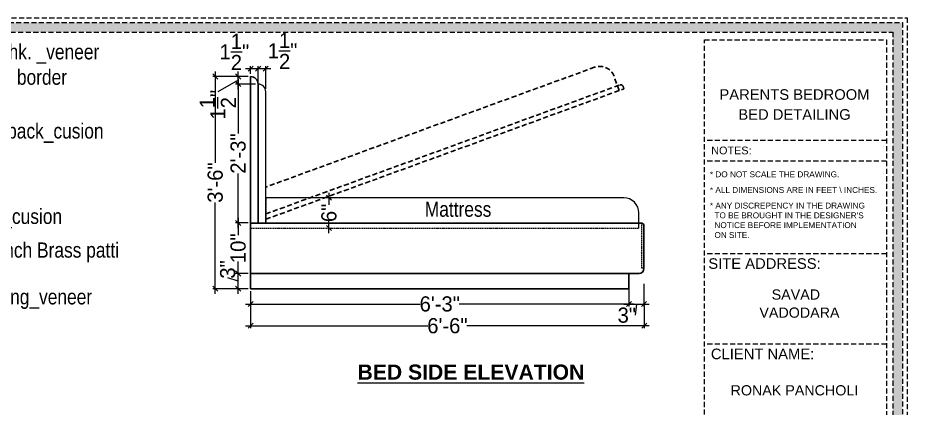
# Model space of a CAD drawing. Header units: millimetres. Extents: x 35877 to 3066687, y -650199 to -40525.
# Drawn here: x 145979.2 to 146155.4, y -180100.2 to -180022.9 of the extents above; entities that cross this region are included whole.
import ezdxf
from ezdxf import colors
from ezdxf.entities.mleader import LeaderData, LeaderLine
from ezdxf.enums import TextEntityAlignment as Align
from ezdxf.math import Vec2, Vec3

# ---------------------------------------------------------------- set-up
doc = ezdxf.new("R2010")
doc.units = ezdxf.units.MM
doc.header["$MEASUREMENT"] = 0
doc.header["$PDMODE"] = 35
for name, pattern in [('00 . GROUND FLOOR$0$DASHED', [0.75, 0.5, -0.25]), ('00-Floor Plan$0$DASHED', [0.75, 0.5, -0.25]), ('DASHED', [0.75, 0.5, -0.25]), ('DASHEDX2', [1.5, 1, -0.5])]:
    doc.linetypes.add(name, pattern=pattern)
doc.layers.get('Defpoints').update_dxf_attribs({"color": 220})
for name, color, linetype, lineweight in [('$TD_AUDIT_GENERATED_(A0BDF17)', 32, 'Continuous', 30), ('DIM.', 250, 'Continuous', 13), ('Dimension', 10, 'DASHEDX2', 20), ('FUR1', 22, 'Continuous', 0), ('FURNITURE', 32, 'Continuous', 9), ('furniture dimensions', 1, 'DASHED', 0), ('NAME PLATE', 7, 'Continuous', 25), ('Text', 7, 'Continuous', 15), ('wall', 7, 'Continuous', 30)]:
    doc.layers.add(name, color=color, linetype=linetype, lineweight=lineweight)
doc.styles.add('Arial', font='arial.ttf')
doc.styles.add('century g', font='GOTHIC.TTF')
doc.styles.get("Standard").update_dxf_attribs({"font": 'arial.ttf', "height": 6})
doc.styles.add('style4', font='ARIALN.TTF')
doc.dimstyles.new('Archana', dxfattribs={"dimtxt": 2, "dimasz": 0.75, "dimexe": 0.5, "dimexo": 0.5, "dimgap": 0, "dimtad": 0, "dimzin": 0, "dimdsep": 46, "dimlunit": 4, "dimtxsty": 'century g', "dimblk": 'OBLIQUE', "dimcen": 0, "dimdle": 1, "dimclrd": 256, "dimclre": 256, "dimclrt": 256, "dimadec": 0, "dimazin": 0, "dimtfac": 1, "dimtofl": 0, "dimtmove": 1, "dimatfit": 3, "dimfxl": 1, "dimfxlon": 1, "dimtolj": 1, "dimtzin": 0, "dimlwd": -1, "dimlwe": -1, "dimarcsym": 0})

# ---------------------------------------------------------------- blocks, each defined once
blk = doc.blocks.new('_Oblique')
at = {"layer": 'wall', "color": 0, "lineweight": -2}
blk.add_line((-0.5, -0.5), (0.5, 0.5), dxfattribs=at)
blk = doc.blocks.new('*D728')
at = {"layer": 'Defpoints', "color": 0, "linetype": 'Continuous', "lineweight": 0, "transparency": 16777216}
for p in [(146022.89, -180073.56), (146025.35, -180073.56), (146025.35, -180076.56)]:
    blk.add_point(p, dxfattribs=at)
at = {"layer": 'furniture dimensions', "color": 5, "linetype": 'Continuous', "transparency": 16777216}
for p, q in [((146024.85, -180073.56), (146022.39, -180073.56)), ((146022.89, -180077.56), (146022.89, -180072.56)), ((146022.89, -180075.06), (146020.82, -180074.44))]:
    blk.add_line(p, q, dxfattribs=at)
at = {"layer": 'furniture dimensions', "color": 5, "linetype": 'ByBlock', "transparency": 16777216}
blk.add_line((146024.85, -180076.56), (146022.39, -180076.56), dxfattribs=at)
at = {"layer": 'furniture dimensions', "color": 5, "linetype": 'Continuous', "transparency": 16777216}
for p, rotation in [((146022.89, -180073.56), 90), ((146022.89, -180076.56), 270)]:
    blk.add_blockref('_Oblique', p, dxfattribs=dict(at, rotation=rotation))
at = {"layer": 'furniture dimensions', "linetype": 'Continuous', "lineweight": 0, "transparency": 16777216, "insert": (146020.82, -180072.76), "char_height": 3, "attachment_point": 5, "rotation": 90, "style": 'century g'}
blk.add_mtext('\\A1;3"', dxfattribs=at)
blk = doc.blocks.new('*D729')
at = {"layer": 'Defpoints', "color": 0, "linetype": 'Continuous', "lineweight": 0, "transparency": 16777216}
for p in [(146022.89, -180063.56), (146025.35, -180063.56), (146025.35, -180073.56)]:
    blk.add_point(p, dxfattribs=at)
at = {"layer": 'furniture dimensions', "color": 5, "linetype": 'Continuous', "transparency": 16777216}
for p, q in [((146022.89, -180062.56), (146022.89, -180065.95)), ((146024.85, -180063.56), (146022.39, -180063.56)), ((146022.89, -180074.56), (146022.89, -180071.18))]:
    blk.add_line(p, q, dxfattribs=at)
at = {"layer": 'furniture dimensions', "color": 5, "linetype": 'ByBlock', "transparency": 16777216}
blk.add_line((146024.85, -180073.56), (146022.39, -180073.56), dxfattribs=at)
at = {"layer": 'furniture dimensions', "color": 5, "linetype": 'Continuous', "transparency": 16777216}
for p, rotation in [((146022.89, -180063.56), 90), ((146022.89, -180073.56), 270)]:
    blk.add_blockref('_Oblique', p, dxfattribs=dict(at, rotation=rotation))
at = {"layer": 'furniture dimensions', "linetype": 'Continuous', "lineweight": 0, "transparency": 16777216, "insert": (146022.89, -180068.56), "char_height": 3, "attachment_point": 5, "rotation": 90, "style": 'century g'}
blk.add_mtext('\\A1;10"', dxfattribs=at)
blk = doc.blocks.new('*D730')
at = {"layer": 'Defpoints', "color": 0, "linetype": 'Continuous', "lineweight": 0, "transparency": 16777216}
for p in [(146022.89, -180036.06), (146026.85, -180036.06), (146025.35, -180063.56)]:
    blk.add_point(p, dxfattribs=at)
at = {"layer": 'furniture dimensions', "color": 5, "linetype": 'Continuous', "transparency": 16777216}
for p, q in [((146022.89, -180035.06), (146022.89, -180045.86)), ((146026.35, -180036.06), (146022.39, -180036.06)), ((146022.89, -180064.56), (146022.89, -180053.77))]:
    blk.add_line(p, q, dxfattribs=at)
at = {"layer": 'furniture dimensions', "color": 5, "linetype": 'ByBlock', "transparency": 16777216}
blk.add_line((146024.85, -180063.56), (146022.39, -180063.56), dxfattribs=at)
at = {"layer": 'furniture dimensions', "color": 5, "linetype": 'Continuous', "transparency": 16777216}
for p, rotation in [((146022.89, -180036.06), 90), ((146022.89, -180063.56), 270)]:
    blk.add_blockref('_Oblique', p, dxfattribs=dict(at, rotation=rotation))
at = {"layer": 'furniture dimensions', "linetype": 'Continuous', "lineweight": 0, "transparency": 16777216, "insert": (146022.89, -180049.81), "char_height": 3, "attachment_point": 5, "rotation": 90, "style": 'century g'}
blk.add_mtext('\\A1;2\'-3"', dxfattribs=at)
blk = doc.blocks.new('*D731')
at = {"layer": 'Defpoints', "color": 0, "linetype": 'Continuous', "lineweight": 0, "transparency": 16777216}
for p in [(146022.89, -180034.56), (146025.35, -180034.56), (146026.85, -180036.06)]:
    blk.add_point(p, dxfattribs=at)
at = {"layer": 'furniture dimensions', "color": 5, "linetype": 'Continuous', "transparency": 16777216}
for p, q in [((146022.89, -180037.06), (146022.89, -180033.56)), ((146022.89, -180035.31), (146018.86, -180037.6)), ((146024.85, -180034.56), (146022.39, -180034.56))]:
    blk.add_line(p, q, dxfattribs=at)
at = {"layer": 'furniture dimensions', "color": 5, "linetype": 'ByBlock', "transparency": 16777216}
blk.add_line((146026.35, -180036.06), (146022.39, -180036.06), dxfattribs=at)
at = {"layer": 'furniture dimensions', "color": 5, "linetype": 'Continuous', "transparency": 16777216}
for p, rotation in [((146022.89, -180034.56), 90), ((146022.89, -180036.06), 270)]:
    blk.add_blockref('_Oblique', p, dxfattribs=dict(at, rotation=rotation))
at = {"layer": 'furniture dimensions', "linetype": 'Continuous', "lineweight": 0, "transparency": 16777216, "insert": (146018.86, -180040.15), "char_height": 3, "attachment_point": 5, "rotation": 90, "style": 'century g'}
blk.add_mtext('\\A1;1{\\H1x;\\S1/2;}"', dxfattribs=at)
blk = doc.blocks.new('*D732')
at = {"layer": 'Defpoints', "color": 0, "linetype": 'Continuous', "lineweight": 0, "transparency": 16777216}
for p in [(146026.85, -180033), (146025.35, -180034.56), (146026.85, -180036.06)]:
    blk.add_point(p, dxfattribs=at)
at = {"layer": 'furniture dimensions', "color": 5, "linetype": 'Continuous', "transparency": 16777216}
for p, q in [((146024.35, -180033), (146027.85, -180033)), ((146026.85, -180035.56), (146026.85, -180032.5))]:
    blk.add_line(p, q, dxfattribs=at)
at = {"layer": 'furniture dimensions', "color": 5, "linetype": 'ByBlock', "transparency": 16777216}
blk.add_line((146025.35, -180034.06), (146025.35, -180032.5), dxfattribs=at)
at = {"layer": 'furniture dimensions', "color": 5, "linetype": 'Continuous', "transparency": 16777216, "rotation": 180}
blk.add_blockref('_Oblique', (146025.35, -180033), dxfattribs=at)
at = {"layer": 'furniture dimensions', "color": 5, "linetype": 'Continuous', "transparency": 16777216}
blk.add_blockref('_Oblique', (146026.85, -180033), dxfattribs=at)
at = {"layer": 'furniture dimensions', "linetype": 'Continuous', "lineweight": 0, "transparency": 16777216, "insert": (146022.13, -180029.69), "char_height": 3, "attachment_point": 5, "style": 'century g'}
blk.add_mtext('\\A1;1{\\H1x;\\S1/2;}"', dxfattribs=at)
blk = doc.blocks.new('*D733')
at = {"layer": 'Defpoints', "color": 0, "linetype": 'Continuous', "lineweight": 0, "transparency": 16777216}
for p in [(146028.35, -180033), (146026.85, -180038.18, 0), (146028.35, -180038.18, 0)]:
    blk.add_point(p, dxfattribs=at)
at = {"layer": 'furniture dimensions', "color": 5, "linetype": 'Continuous', "transparency": 16777216}
for p, q in [((146025.85, -180033), (146029.35, -180033)), ((146028.35, -180037), (146028.35, -180032.5))]:
    blk.add_line(p, q, dxfattribs=at)
at = {"layer": 'furniture dimensions', "color": 5, "linetype": 'ByBlock', "transparency": 16777216}
blk.add_line((146026.85, -180037), (146026.85, -180032.5), dxfattribs=at)
at = {"layer": 'furniture dimensions', "color": 5, "linetype": 'Continuous', "transparency": 16777216, "rotation": 180}
blk.add_blockref('_Oblique', (146026.85, -180033), dxfattribs=at)
at = {"layer": 'furniture dimensions', "color": 5, "linetype": 'Continuous', "transparency": 16777216}
blk.add_blockref('_Oblique', (146028.35, -180033), dxfattribs=at)
at = {"layer": 'furniture dimensions', "linetype": 'Continuous', "lineweight": 0, "transparency": 16777216, "insert": (146031.68, -180029.49), "char_height": 3, "attachment_point": 5, "style": 'century g'}
blk.add_mtext('\\A1;1{\\H1x;\\S1/2;}"', dxfattribs=at)
blk = doc.blocks.new('*D734')
at = {"layer": 'Defpoints', "color": 0, "linetype": 'Continuous', "lineweight": 0, "transparency": 16777216}
for p in [(146100.29, -180073.56), (146025.35, -180076.56), (146100.29, -180079.6)]:
    blk.add_point(p, dxfattribs=at)
at = {"layer": 'furniture dimensions', "color": 5, "linetype": 'Continuous', "transparency": 16777216}
for p, q in [((146100.29, -180075.6), (146100.29, -180080.1)), ((146024.35, -180079.6), (146058.94, -180079.6)), ((146101.29, -180079.6), (146066.69, -180079.6))]:
    blk.add_line(p, q, dxfattribs=at)
at = {"layer": 'furniture dimensions', "color": 5, "linetype": 'ByBlock', "transparency": 16777216}
blk.add_line((146025.35, -180077.06), (146025.35, -180080.1), dxfattribs=at)
at = {"layer": 'furniture dimensions', "color": 5, "linetype": 'Continuous', "transparency": 16777216, "rotation": 180}
blk.add_blockref('_Oblique', (146025.35, -180079.6), dxfattribs=at)
at = {"layer": 'furniture dimensions', "color": 5, "linetype": 'Continuous', "transparency": 16777216}
blk.add_blockref('_Oblique', (146100.29, -180079.6), dxfattribs=at)
at = {"layer": 'furniture dimensions', "linetype": 'Continuous', "lineweight": 0, "transparency": 16777216, "insert": (146062.82, -180079.6), "char_height": 3, "attachment_point": 5, "style": 'century g'}
blk.add_mtext('\\A1;6\'-3"', dxfattribs=at)
blk = doc.blocks.new('*D735')
at = {"layer": 'Defpoints', "color": 0, "linetype": 'Continuous', "lineweight": 0, "transparency": 16777216}
for p in [(146025.35, -180034.56), (146018.35, -180076.56), (146025.35, -180076.56)]:
    blk.add_point(p, dxfattribs=at)
at = {"layer": 'furniture dimensions', "color": 5, "linetype": 'Continuous', "transparency": 16777216}
for p, q in [((146018.35, -180033.56), (146018.35, -180051.62)), ((146018.35, -180077.56), (146018.35, -180059.51)), ((146022.35, -180076.56), (146017.85, -180076.56))]:
    blk.add_line(p, q, dxfattribs=at)
at = {"layer": 'furniture dimensions', "color": 5, "linetype": 'ByBlock', "transparency": 16777216}
blk.add_line((146022.35, -180034.56), (146017.85, -180034.56), dxfattribs=at)
at = {"layer": 'furniture dimensions', "color": 5, "linetype": 'Continuous', "transparency": 16777216}
for p, rotation in [((146018.35, -180034.56), 90), ((146018.35, -180076.56), 270)]:
    blk.add_blockref('_Oblique', p, dxfattribs=dict(at, rotation=rotation))
at = {"layer": 'furniture dimensions', "linetype": 'Continuous', "lineweight": 0, "transparency": 16777216, "insert": (146018.35, -180055.56), "char_height": 3, "attachment_point": 5, "rotation": 90, "style": 'century g'}
blk.add_mtext('\\A1;3\'-6"', dxfattribs=at)
blk = doc.blocks.new('*D714')
at = {"layer": 'Defpoints', "color": 0, "linetype": 'Continuous', "lineweight": 0, "transparency": 16777216}
for p in [(146040.88, -180058.57), (146040.88, -180064.56, 0), (146040.88, -180064.56)]:
    blk.add_point(p, dxfattribs=at)
at = {"layer": 'furniture dimensions', "color": 5, "linetype": 'Continuous', "transparency": 16777216}
for p, q in [((146040.88, -180057.57), (146040.88, -180059.95)), ((146040.88, -180065.56), (146040.88, -180063.18)), ((146040.88, -180064.56), (146041.38, -180064.56))]:
    blk.add_line(p, q, dxfattribs=at)
at = {"layer": 'furniture dimensions', "color": 5, "linetype": 'ByBlock', "transparency": 16777216}
blk.add_line((146040.88, -180058.57), (146041.38, -180058.57), dxfattribs=at)
at = {"layer": 'furniture dimensions', "color": 5, "linetype": 'Continuous', "transparency": 16777216}
for p, rotation in [((146040.88, -180058.57), 90), ((146040.88, -180064.56), 270)]:
    blk.add_blockref('_Oblique', p, dxfattribs=dict(at, rotation=rotation))
at = {"layer": 'furniture dimensions', "linetype": 'Continuous', "lineweight": 0, "transparency": 16777216, "insert": (146040.88, -180061.56), "char_height": 3, "attachment_point": 5, "rotation": 90, "style": 'century g'}
blk.add_mtext('\\A1;6"', dxfattribs=at)
blk = doc.blocks.new('*D700')
at = {"layer": 'Defpoints', "color": 0, "linetype": 'Continuous', "lineweight": 0, "transparency": 16777216}
for p in [(146103.28, -180070.08), (146100.29, -180073.56), (146103.28, -180079.6)]:
    blk.add_point(p, dxfattribs=at)
at = {"layer": 'furniture dimensions', "color": 5, "linetype": 'ByBlock', "transparency": 16777216}
blk.add_line((146100.29, -180075.6), (146100.29, -180080.1), dxfattribs=at)
at = {"layer": 'furniture dimensions', "color": 5, "linetype": 'Continuous', "transparency": 16777216}
for p, q in [((146103.28, -180075.6), (146103.28, -180080.1)), ((146099.29, -180079.6), (146104.28, -180079.6)), ((146101.78, -180079.6), (146101.57, -180081.82))]:
    blk.add_line(p, q, dxfattribs=at)
at = {"layer": 'furniture dimensions', "color": 5, "linetype": 'Continuous', "transparency": 16777216, "rotation": 180}
blk.add_blockref('_Oblique', (146100.29, -180079.6), dxfattribs=at)
at = {"layer": 'furniture dimensions', "color": 5, "linetype": 'Continuous', "transparency": 16777216}
blk.add_blockref('_Oblique', (146103.28, -180079.6), dxfattribs=at)
at = {"layer": 'furniture dimensions', "linetype": 'Continuous', "lineweight": 0, "transparency": 16777216, "insert": (146099.88, -180081.82), "char_height": 3, "attachment_point": 5, "style": 'century g'}
blk.add_mtext('\\A1;3"', dxfattribs=at)
blk = doc.blocks.new('*D701')
at = {"layer": 'Defpoints', "color": 0, "linetype": 'Continuous', "lineweight": 0, "transparency": 16777216}
for p in [(146025.35, -180072.45, 0), (146103.34, -180072.45), (146025.35, -180083.91)]:
    blk.add_point(p, dxfattribs=at)
at = {"layer": 'furniture dimensions', "color": 5, "linetype": 'Continuous', "transparency": 16777216}
for p, q in [((146025.35, -180079.91), (146025.35, -180084.41)), ((146024.35, -180083.91), (146060.47, -180083.91)), ((146104.34, -180083.91), (146068.22, -180083.91))]:
    blk.add_line(p, q, dxfattribs=at)
at = {"layer": 'furniture dimensions', "color": 5, "linetype": 'ByBlock', "transparency": 16777216}
blk.add_line((146103.34, -180079.91), (146103.34, -180084.41), dxfattribs=at)
at = {"layer": 'furniture dimensions', "color": 5, "linetype": 'Continuous', "transparency": 16777216, "rotation": 180}
blk.add_blockref('_Oblique', (146025.35, -180083.91), dxfattribs=at)
at = {"layer": 'furniture dimensions', "color": 5, "linetype": 'Continuous', "transparency": 16777216}
blk.add_blockref('_Oblique', (146103.34, -180083.91), dxfattribs=at)
at = {"layer": 'furniture dimensions', "linetype": 'Continuous', "lineweight": 0, "transparency": 16777216, "insert": (146064.34, -180083.91), "char_height": 3, "attachment_point": 5, "style": 'century g'}
blk.add_mtext('\\A1;6\'-6"', dxfattribs=at)

msp = doc.modelspace()

# ---------------------------------------------------------------- hatches: boundary and pattern name
at = {"layer": 'Dimension', "true_color": 0xd39e00, "transparency": 33554687}
h = msp.add_hatch(color=42, dxfattribs=at)
h.paths.add_polyline_path([(145885.9207, -180212.9217), (146154.4882, -180212.9217), (146154.4882, -180023.8837), (145885.9207, -180023.8837)])
h.paths.add_polyline_path([(145887.8056, -180211.0369), (146152.6034, -180211.0369), (146152.6034, -180025.7685), (145887.8056, -180025.7685)], flags=16)

# ---------------------------------------------------------------- linework, layer by layer
at = {"layer": '$TD_AUDIT_GENERATED_(A0BDF17)', "linetype": '00 . GROUND FLOOR$0$DASHED', "lineweight": 25, "ltscale": 2, "transparency": 33554687}
for p, q in [((146093.5091, -180032.7287, 3.7123), (146028.3468, -180056.4458, 3.7123)), ((146098.3795, -180037.3388, 3.7123), (146097.3542, -180034.5217, 3.7123)), ((146028.3456, -180062.829, 3.7123), (146099.3161, -180036.9979, 3.7123))]:
    msp.add_line(p, q, dxfattribs=at)
at = {"layer": '$TD_AUDIT_GENERATED_(A0BDF17)', "linetype": '00 . GROUND FLOOR$0$DASHED', "lineweight": 25, "ltscale": 2, "transparency": 33554687, "elevation": 3.7123}
for points in [[(146028.3438, -180061.7655), (146098.5033, -180036.2296)], [(146099.1342, -180036.4997), (146099.3161, -180036.9979)]]:
    msp.add_lwpolyline(points, dxfattribs=at)
at = {"layer": '$TD_AUDIT_GENERATED_(A0BDF17)', "linetype": '00 . GROUND FLOOR$0$DASHED', "lineweight": 25, "ltscale": 2, "transparency": 33554687}
for centre, radius, start in [((146094.5351, -180035.5478, 3.7123), 3, 20), ((146098.675, -180036.7012, 3.7123), 0.5015, 16.41987)]:
    msp.add_arc(centre, radius, start, 110, dxfattribs=at)
at = {"layer": 'Dimension', "color": 42, "true_color": 0xd39e00, "transparency": 33554687}
for p, q in [((146151.3273, -180047.2602, 3.8311), (146115.2398, -180047.2602, 3.8311)), ((146151.3273, -180051.3258, 3.8311), (146115.2398, -180051.3258, 3.8311)), ((146151.3273, -180069.667, 3.8311), (146115.2398, -180069.667, 3.8311)), ((146151.3273, -180087.5545, 3.8311), (146115.2398, -180087.5545, 3.8311))]:
    msp.add_line(p, q, dxfattribs=at)
at = {"layer": 'Dimension', "color": 42, "true_color": 0xd39e00, "transparency": 33554687, "elevation": 3.8311}
for points in [[(145884.9783, -180022.9413), (146155.4307, -180022.9413), (146155.4307, -180213.8642), (145884.9783, -180213.8642)], [(145885.9207, -180023.8837), (146154.4882, -180023.8837), (146154.4882, -180212.9217), (145885.9207, -180212.9217)], [(145887.8056, -180025.7685), (146152.6034, -180025.7685), (146152.6034, -180211.0369), (145887.8056, -180211.0369)], [(146115.2398, -180209.4856), (146115.2398, -180027.3198), (146151.3273, -180027.3198), (146151.3273, -180209.4856)]]:
    msp.add_lwpolyline(points, close=True, dxfattribs=at)
at = {"layer": 'FURNITURE', "lineweight": 30, "ltscale": 0.5, "transparency": 33554687}
for p, q in [((146025.3468, -180034.5637, 3.7123), (146025.3468, -180061.5637, 3.7123)), ((146026.8468, -180036.0637, 3.7123), (146026.8468, -180063.5637, 3.7123)), ((146025.3468, -180055.5637, 3.7123), (146025.3468, -180061.5637, 3.7123)), ((146025.3468, -180061.5637, 3.7123), (146025.3468, -180076.5637, 3.7123))]:
    msp.add_line(p, q, dxfattribs=at)
at = {"layer": 'FURNITURE', "lineweight": 5, "ltscale": 0.5, "transparency": 33554687}
for p, q in [((146028.3468, -180063.5637, 3.7123), (146028.3468, -180037.5637, 3.7123)), ((146099.279, -180058.5658, 3.7123), (146028.3385, -180058.5658, 3.7123)), ((146102.279, -180064.5637, 3.7123), (146102.279, -180061.5658, 3.7123))]:
    msp.add_line(p, q, dxfattribs=at)
at = {"layer": 'FURNITURE', "linetype": '00-Floor Plan$0$DASHED', "lineweight": 5, "ltscale": 0.5, "transparency": 33554687}
for p, q in [((146028.3385, -180058.5658, 3.7123), (146028.3468, -180063.5637, 3.7123)), ((146025.3468, -180064.5637, 3.7123), (146102.279, -180064.5637, 3.7123)), ((146102.7746, -180063.5641, 3.7123), (146102.7827, -180072.4486, 3.7123)), ((146102.7827, -180072.4486, 3.7123), (146103.2827, -180072.4481, 3.7123))]:
    msp.add_line(p, q, dxfattribs=at)
at = {"layer": 'FURNITURE', "lineweight": 30, "ltscale": 0.5, "transparency": 33554687, "elevation": 3.7123}
msp.add_lwpolyline([(146025.3468, -180063.5637), (146102.7746, -180063.5637)], dxfattribs=at)
msp.add_lwpolyline([(146103.2751, -180064.0333), (146103.2833, -180072.5637, -0.41421356), (146102.2833, -180073.5637), (146101.9833, -180073.5637), (146100.2866, -180073.5637)], format="xyb", dxfattribs=at)
msp.add_lwpolyline([(146100.2866, -180073.5637), (146025.3468, -180073.5637), (146025.3468, -180076.5637), (146100.2866, -180076.5637)], close=True, dxfattribs=at)
at = {"layer": 'FURNITURE', "lineweight": 30, "ltscale": 0.5, "transparency": 33554687}
for centre, radius, start in [((146025.3468, -180036.0637, 3.7123), 1.5, 0.000018), ((146102.7746, -180064.0656, 3.7123), 0.5015, 356.41987)]:
    msp.add_arc(centre, radius, start, 90, dxfattribs=at)
at = {"layer": 'FURNITURE', "lineweight": 5, "ltscale": 0.5, "transparency": 33554687, "extrusion": (-2.07881e-08, -1.73929e-09, 1)}
msp.add_arc((146026.8468, -180037.5637, 3.7096), 1.5, 0, 90, dxfattribs=at)
at = {"layer": 'FURNITURE', "lineweight": 5, "ltscale": 0.5, "transparency": 33554687}
msp.add_arc((146099.279, -180061.5658, 3.7123), 3, 0, 90, dxfattribs=at)

# ---------------------------------------------------------------- texts
at = {"layer": 'DIM.', "color": 1, "transparency": 33554687, "insert": (146046.5282, -180091.5715, 3.7123), "char_height": 3, "attachment_point": 1}
msp.add_mtext_dynamic_manual_height_columns('{\\fArial|b1|i0|c0|p34;\\LBED SIDE ELEVATION}', width=111.558836, gutter_width=1, heights=[0], dxfattribs=at)
at = {"layer": 'FUR1', "color": 1, "transparency": 33554687, "insert": (146066.4503, -180060.8493, 4.1306), "char_height": 3, "width": 28.454272, "attachment_point": 5, "style": 'style4'}
msp.add_mtext('\\A1;Mattress', dxfattribs=at)
at = {"layer": 'NAME PLATE', "transparency": 33554687, "style": 'Arial'}
for s, height, p in [('PARENTS BEDROOM', 2.093592, (146133.0942, -180039.1745, 3.8311)), ('BED DETAILING', 2.093592, (146133.1033, -180043.1229, 3.8311)), ('NOTES:', 1.53828, (146120.593, -180049.9722, 3.8311)), ('SITE ADDRESS:', 2.093592, (146127.1577, -180072.6331, 3.8311)), (' SAVAD ', 2.02385, (146133.3719, -180078.7324, 3.7353)), ('VADODARA', 2.02385, (146134.0817, -180082.3116, 3.7353)), ('CLIENT NAME:', 2.093592, (146126.7761, -180090.5205, 3.8311)), ('RONAK PANCHOLI    ', 2.023847, (146134.6578, -180097.6899, 3.7353))]:
    msp.add_text(s, height=height, dxfattribs=at).set_placement(p, align=Align.CENTER)
at = {"layer": 'NAME PLATE', "transparency": 33554687, "char_height": 1.163445, "width": 44.949941, "attachment_point": 1, "style": 'Arial'}
for s, insert in [('* DO NOT SCALE THE DRAWING.', (146116.3419, -180053.339, 3.8311)), ('* ALL DIMENSIONS ARE IN FEET \\\\ INCHES.', (146116.3419, -180056.4328, 3.8311)), ("* ANY DISCREPENCY IN THE DRAWING \\P  TO BE BROUGHT IN THE DESIGNER'S\\P  NOTICE BEFORE IMPLEMENTATION \\P  ON SITE.", (146116.3419, -180059.5267, 3.8311))]:
    msp.add_mtext(s, dxfattribs=dict(at, insert=insert))

# ---------------------------------------------------------------- dimensions: what is measured, and where the dimension line sits
at = {"layer": 'furniture dimensions', "color": 5, "linetype": 'Continuous', "lineweight": 0, "transparency": 33554687}
for base, p1, p2, override, picture, middle in [((146026.8468, -180032.9995, 3.7123), (146025.3468, -180034.5637, 3.7123), (146026.8468, -180036.0637, 3.7123), {"dimtxt": 3, "dimasz": 1, "dimdec": 1, "dimclrd": 5, "dimclre": 5, "dimfxl": 4}, '*D732', (146022.1326, -180029.6923, 3.7123)), ((146028.3468, -180032.9995, 3.7123), (146026.8468, -180038.1808, 3.7123), (146028.3468, -180038.1808, 3.7123), {"dimtxt": 3, "dimasz": 1, "dimdec": 1, "dimclrd": 5, "dimclre": 5, "dimfxl": 4}, '*D733', (146031.6846, -180029.4867, 3.7123)), ((146103.2809, -180079.596, 3.7123), (146100.2866, -180073.5637, 3.7123), (146103.2809, -180070.0835, 3.7123), {"dimtxt": 3, "dimasz": 1, "dimdec": 0, "dimclrd": 5, "dimclre": 5, "dimfxl": 4}, '*D700', (146101.5654, -180081.8182, 3.7123))]:
    dim = msp.add_linear_dim(base=base, p1=p1, p2=p2, dimstyle='Archana', override=override, dxfattribs=at)
    dim.commit()
    dim.dimension.update_dxf_attribs({"geometry": picture, "text_midpoint": middle, "dimtype": 160})
dim = msp.add_linear_dim(base=(146022.8939, -180034.5637, 3.7123), p1=(146026.8468, -180036.0637, 3.7123), p2=(146025.3468, -180034.5637, 3.7123), angle=90, dimstyle='Archana', override={"dimtxt": 3, "dimasz": 1, "dimdec": 1, "dimclrd": 5, "dimclre": 5, "dimfxl": 4}, dxfattribs=at)
dim.commit()
dim.dimension.update_dxf_attribs({"geometry": '*D731', "text_midpoint": (146018.8562, -180037.6023, 3.7123), "dimtype": 160})
for base, p1, p2, picture, middle in [((146018.3468, -180076.5637, 3.7123), (146025.3468, -180034.5637, 3.7123), (146025.3468, -180076.5637, 3.7123), '*D735', (146018.3468, -180055.5637, 3.7123)), ((146022.893928, -180036.063665, 3.712294), (146025.346832, -180063.563664, 3.712294), (146026.846832, -180036.063665, 3.712294), '*D730', (146022.893928, -180049.813664, 3.712294)), ((146040.8775, -180064.5637, 3.7123), (146040.8775, -180058.5658, 3.7123), (146040.8775, -180064.5637, 3.7123), '*D714', (146040.8775, -180061.5647, 3.7123)), ((146022.8939, -180063.5637, 3.7123), (146025.3468, -180073.5637, 3.7123), (146025.3468, -180063.5637, 3.7123), '*D729', (146022.8939, -180068.5637, 3.7123)), ((146022.8939, -180073.5637, 3.7123), (146025.3468, -180076.5637, 3.7123), (146025.3468, -180073.5637, 3.7123), '*D728', (146020.8185, -180074.441, 3.7123))]:
    dim = msp.add_linear_dim(base=base, p1=p1, p2=p2, angle=90, dimstyle='Archana', override={"dimtxt": 3, "dimasz": 1, "dimdec": 0, "dimclrd": 5, "dimclre": 5, "dimfxl": 4}, dxfattribs=at)
    dim.commit()
    dim.dimension.update_dxf_attribs({"geometry": picture, "text_midpoint": middle})
for base, p1, p2, picture, middle in [((146025.3468, -180083.9097, 3.7123), (146103.3405, -180072.4481, 3.7123), (146025.3468, -180072.4481, 3.7123), '*D701', (146064.3437, -180083.9097, 3.7123)), ((146100.2866, -180079.596, 3.7123), (146025.3468, -180076.5637, 3.7123), (146100.2866, -180073.5637, 3.7123), '*D734', (146062.8167, -180079.596, 3.7123))]:
    dim = msp.add_linear_dim(base=base, p1=p1, p2=p2, dimstyle='Archana', override={"dimtxt": 3, "dimasz": 1, "dimdec": 0, "dimclrd": 5, "dimclre": 5, "dimfxl": 4}, dxfattribs=at)
    dim.commit()
    dim.dimension.update_dxf_attribs({"geometry": picture, "text_midpoint": middle})

# ---------------------------------------------------------------- leaders
at = {"layer": 'Text', "color": 1, "lineweight": 0, "ltscale": 20, "transparency": 33554687}
ml = msp.add_multileader_mtext('Standard', dxfattribs=at)
ml.set_content('\\A1;1 {\\H0.7x;\\S1/2;}" thk. _veneer \\Pfinish border', color=1, style='style4')
ml.set_leader_properties()
ml.build(insert=Vec2(0, 0))
ml.multileader.update_dxf_attribs({"dogleg_length": 2.0246, "arrow_head_size": 2})
ctx = ml.context
ctx.base_point, ctx.char_height, ctx.arrow_head_size, ctx.landing_gap_size, ctx.plane_origin = Vec3(145969.6783, -180028.6772, 3.7123), 3, 2, 0.4, Vec3(145910.5228, -180027.0993, 3.7123)
notes = []
notes.append((ctx, [(0, (1, 1, 0), (145963.2576, -180028.6772, 3.7123), (1, 0), 6.4206, [(0, [(145957.1228, -180031.8488, 3.7123)], 0, [])])]))
ctx.mtext.insert = Vec3(145970.0783, -180027.1527, 3.7123)
ml = msp.add_multileader_mtext('Standard', dxfattribs=at)
ml.set_content('Bed back_cusion', color=1, style='style4')
ml.set_leader_properties()
ml.build(insert=Vec2(0, 0))
ml.multileader.update_dxf_attribs({"dogleg_length": 2.0246, "arrow_head_size": 2})
ctx = ml.context
ctx.base_point, ctx.char_height, ctx.arrow_head_size, ctx.landing_gap_size, ctx.plane_origin = Vec3(145969.6535, -180045.5964, 3.7123), 3, 2, 0.4, Vec3(145905.2727, -180045.5964, 3.7123)
notes.append((ctx, [(0, (1, 1, 0), (145967.6289, -180045.5964, 3.7123), (1, 0), 2.0246, [(0, [(145954.3495, -180045.5964, 3.7123)], 0, [])])]))
ctx.mtext.insert = Vec3(145970.0535, -180043.8344, 3.7123)
ml = msp.add_multileader_mtext('Standard', dxfattribs=at)
ml.set_content('Bed_cusion', color=1, style='style4')
ml.set_leader_properties()
ml.build(insert=Vec2(0, 0))
ml.multileader.update_dxf_attribs({"dogleg_length": 2.0246, "arrow_head_size": 2})
ctx = ml.context
ctx.base_point, ctx.char_height, ctx.arrow_head_size, ctx.landing_gap_size, ctx.plane_origin = Vec3(145969.6535, -180062.506, 3.7123), 3, 2, 0.4, Vec3(145905.2727, -180062.506, 3.7123)
notes.append((ctx, [(0, (1, 1, 0), (145967.6289, -180062.506, 3.7123), (1, 0), 2.0246, [(0, [(145955.9832, -180062.506, 3.7123)], 0, [])])]))
ctx.mtext.insert = Vec3(145970.0535, -180060.7441, 3.7123)
ml = msp.add_multileader_mtext('Standard', dxfattribs=at)
ml.set_content('0.5 inch Brass patti', color=1, style='style4')
ml.set_leader_properties()
ml.build(insert=Vec2(0, 0))
ml.multileader.update_dxf_attribs({"dogleg_length": 2.0246, "arrow_head_size": 2})
ctx = ml.context
ctx.base_point, ctx.char_height, ctx.arrow_head_size, ctx.landing_gap_size, ctx.plane_origin = Vec3(145969.6535, -180069.3339, 3.7123), 3, 2, 0.4, Vec3(145905.2727, -180069.3339, 3.7123)
notes.append((ctx, [(0, (1, 1, 0), (145967.6289, -180069.3339, 3.7123), (1, 0), 2.0246, [(0, [(145953.5629, -180069.3344, 3.7123)], 0, [])])]))
ctx.mtext.insert = Vec3(145970.0535, -180067.4174, 3.7123)
ml = msp.add_multileader_mtext('Standard', dxfattribs=at)
ml.set_content('Skirting_veneer', color=1, style='style4')
ml.set_leader_properties()
ml.build(insert=Vec2(0, 0))
ml.multileader.update_dxf_attribs({"dogleg_length": 2.0246, "arrow_head_size": 2})
ctx = ml.context
ctx.base_point, ctx.char_height, ctx.arrow_head_size, ctx.landing_gap_size, ctx.plane_origin = Vec3(145969.6783, -180078.6137, 3.7123), 3, 2, 0.4, Vec3(145910.5228, -180078.414, 3.7123)
notes.append((ctx, [(0, (1, 1, 0), (145963.2576, -180078.6137, 3.7123), (1, 0), 6.4206, [(0, [(145957.1228, -180073.9285, 3.7123)], 0, [])])]))
ctx.mtext.insert = Vec3(145970.0783, -180076.6727, 3.7123)
for ctx, leaders in notes:
    for number, flags, end, landing, length, lines in leaders:
        leader = LeaderData()
        leader.index, (leader.has_last_leader_line, leader.has_dogleg_vector, leader.attachment_direction) = number, flags
        leader.last_leader_point, leader.dogleg_vector, leader.dogleg_length = Vec3(end), Vec3(landing), length
        for number, points, colour, breaks in lines:
            line = LeaderLine()
            line.index, line.vertices, line.color, line.breaks = number, Vec3.list(points), colors.encode_raw_color(colour), breaks
            leader.lines.append(line)
        ctx.leaders.append(leader)

doc.saveas('drawing.dxf')
